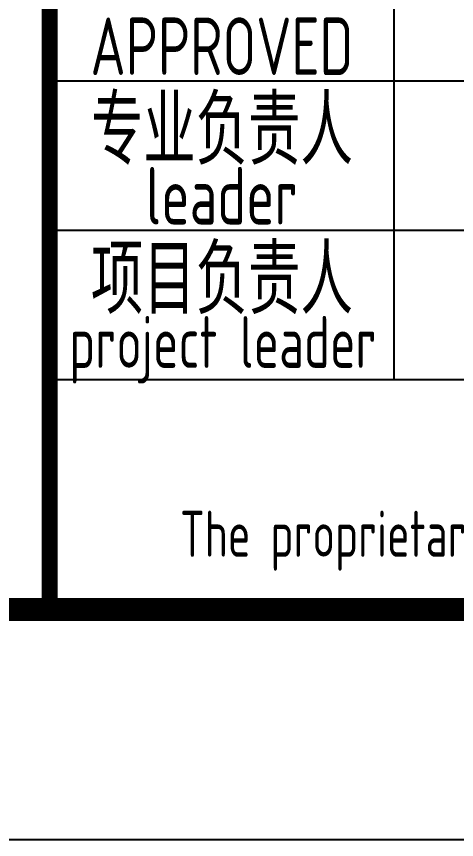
# Model space of a CAD drawing. Extents: x 4832557 to 10196674, y -611561 to -321783.
# Drawn here: x 4897513 to 4899428, y -422737 to -419158 of the extents above; entities that cross this region are included whole.
import ezdxf
from ezdxf.enums import TextEntityAlignment as Align

# ---------------------------------------------------------------- set-up
doc = ezdxf.new("R2010")
doc.units = 0
doc.header["$LTSCALE"] = 1000
doc.header["$MEASUREMENT"] = 0
doc.layers.get('0').update_dxf_attribs({"linetype": 'CONTINUOUS'})
doc.layers.add('PUB_TITLE', color=4, linetype='CONTINUOUS')
doc.styles.add('AHD', font='sceie.shx', dxfattribs={"width": 0.7, "bigfont": 'sceic.shx'})

msp = doc.modelspace()

# ---------------------------------------------------------------- linework, layer by layer
for p, q in [((4899157.1, -420737.3), (4899157.1, -417487.3)), ((4897657.1, -419437.3), (4903157.1, -419437.3)), ((4897657.1, -420087.3), (4915657.1, -420087.3)), ((4897657.1, -420737.3), (4915657.1, -420737.3)), ((4897657.1, -421737.3), (4915657.1, -421737.3))]:
    msp.add_line(p, q)
at = {"const_width": 70}
msp.add_lwpolyline([(4897657.1, -415737.3), (4897657.1, -421737.3)], dxfattribs=at)
msp.add_lwpolyline([(4915657.1, -415737.3, 70, 70, 0), (4897657.1, -415737.3, 70, 70, 0), (4897657.1, -421737.3, 0, 0, 0)], format="xyseb")
at = {"layer": 'PUB_TITLE', "color": 4}
msp.add_lwpolyline([(4832557.1, -422737.3), (4916657.1, -422737.3), (4916657.1, -363337.3), (4832557.1, -363337.3)], close=True, dxfattribs=at)
at = {"layer": 'PUB_TITLE', "color": 4, "const_width": 100}
msp.add_lwpolyline([(4835057.1, -421737.3), (4915657.1, -421737.3), (4915657.1, -364337.3), (4835057.1, -364337.3)], close=True, dxfattribs=at)

# ---------------------------------------------------------------- texts
at = {"style": 'AHD', "width": 0.8}
for s, height, p in [('APPROVED', 250, (4898407.1, -419287.3)), ('APPROVED', 250, (4898407.1, -419287.3)), ('专业负责人', 300, (4898407.1, -419637.3)), ('leader', 250, (4898407.1, -419937.3)), ('项目负责人', 300, (4898407.1, -420287.3)), ('project leader', 225, (4898411.1, -420607.3)), ('The proprietary right of this document belongs to Anhui Huadong Chemical And Medical Engineering  Co.,Ltd.  and any replication or transfer to the 3rd. side is forbidden without its permission. ', 200, (4906657.1, -421437.3)), ('The proprietary right of this document belongs to Anhui Huadong Chemical And Medical Engineering  Co.,Ltd.  and any replication or transfer to the 3rd. side is forbidden without its permission. ', 200, (4906657.1, -421437.3))]:
    msp.add_text(s, height=height, dxfattribs=at).set_placement(p, align=Align.MIDDLE)

doc.saveas('drawing.dxf')
